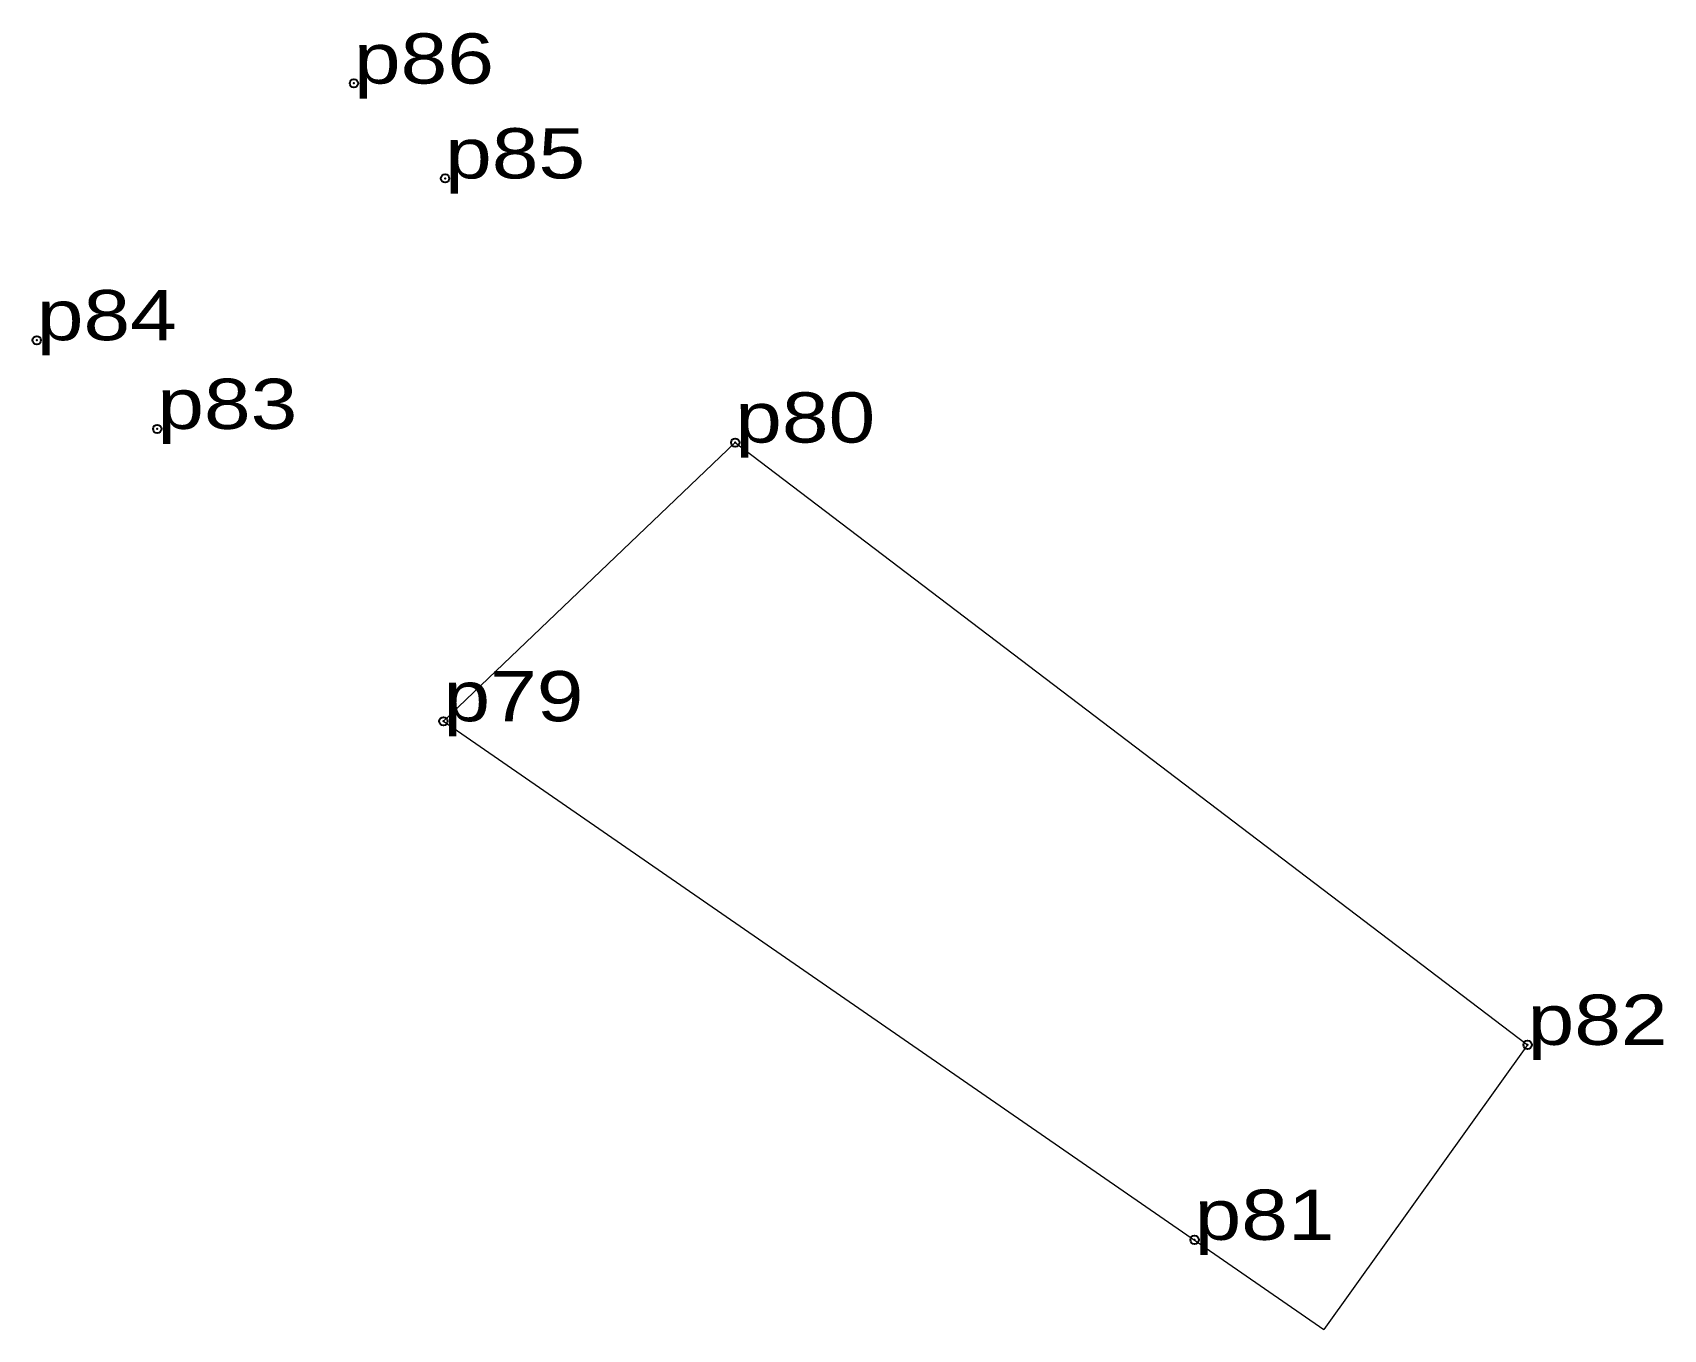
# Model space of a CAD drawing. Header units: metres. Extents: x 536890 to 553692, y 1819780 to 1839668.
# Drawn here: x 542489.3 to 542547.7, y 1836194.3 to 1836240.7 of the extents above.
import ezdxf

# ---------------------------------------------------------------- set-up
doc = ezdxf.new("R2010")
doc.units = ezdxf.units.M
doc.header["$LTSCALE"] = 0.6
doc.header["$PDMODE"] = 32
doc.header["$PDSIZE"] = 0.3
doc.layers.add('10', color=7, linetype='Continuous', lineweight=13)
doc.layers.add('12', color=7, linetype='Continuous')
doc.layers.add('7', color=7, linetype='Continuous')

msp = doc.modelspace()

# ---------------------------------------------------------------- linework, layer by layer
at = {"layer": '10'}
for points in [[(542514.46, 1836226.05), (542504, 1836216.06), (542535.57, 1836194.26)], [(542514.46, 1836226.05), (542542.87, 1836204.46), (542535.57, 1836194.26)]]:
    msp.add_lwpolyline(points, dxfattribs=at)
at = {"layer": '7'}
for p in [(542500.79, 1836238.93), (542504.06, 1836235.52), (542489.42, 1836229.72), (542493.74, 1836226.54), (542514.46, 1836226.05), (542504, 1836216.06), (542542.87, 1836204.46), (542530.93, 1836197.47)]:
    msp.add_point(p, dxfattribs=at)

# ---------------------------------------------------------------- texts
at = {"layer": '12', "width": 1.25}
for s, p in [('p86', (542500.79, 1836238.92)), ('p85', (542504.06, 1836235.52)), ('p84', (542489.42, 1836229.72)), ('p83', (542493.74, 1836226.54)), ('p80', (542514.46, 1836226.05)), ('p79', (542504, 1836216.06)), ('p82', (542542.87, 1836204.46)), ('p81', (542530.93, 1836197.47))]:
    msp.add_text(s, height=1.8, dxfattribs=at).set_placement(p)

doc.saveas('drawing.dxf')
